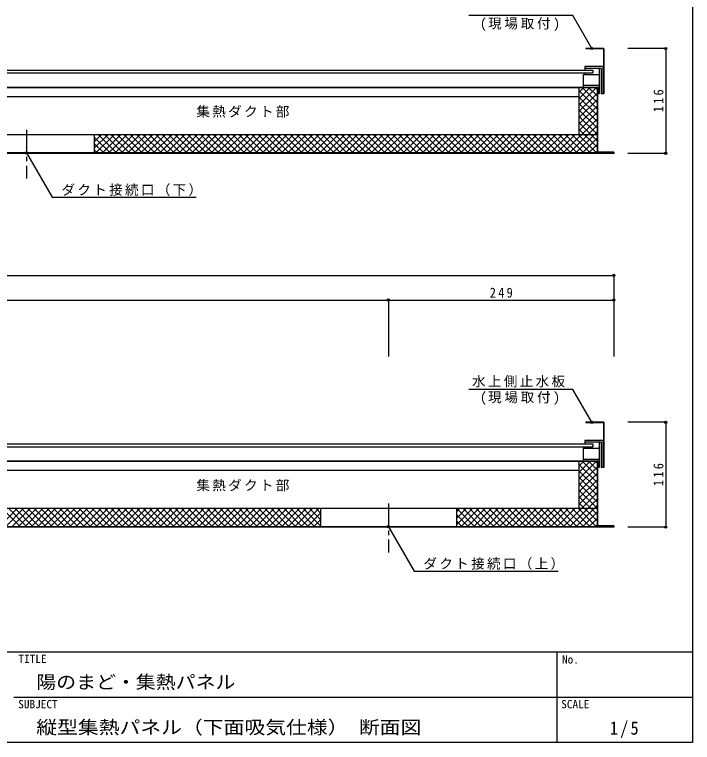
# Model space of a CAD drawing. Units: millimetres at full size, sheet at 1:5; details may follow other scales. Extents: x -1005 to 1015, y -704 to 701.
# Drawn here: x 266 to 1015, y -704 to 101 of the extents above; entities that cross this region are included whole.
import ezdxf
from ezdxf.enums import TextEntityAlignment as Align

# ---------------------------------------------------------------- set-up
doc = ezdxf.new("R2010")
doc.units = ezdxf.units.MM
doc.header["$LTSCALE"] = 5
doc.header["$PDMODE"] = 32
doc.header["$PDSIZE"] = 2.5
doc.linetypes.add('CHAIN1', pattern=[8, 5, -1, 1, -1])
doc.layers.add('0-0', color=4, linetype='Continuous')
doc.styles.add('ＭＳ ゴシック', font='')
doc.styles.get('ＭＳ ゴシック').set_extended_font_data('MS Gothic')

msp = doc.modelspace()

# ---------------------------------------------------------------- linework, layer by layer
at = {"layer": '0-0', "color": 5}
for p, q in [((1015.298, 701.206), (1015.298, -703.794)), ((-1004.702, -603.794), (1015.298, -603.794)), ((1015.298, -703.794), (-1004.702, -703.794))]:
    msp.add_line(p, q, dxfattribs=at)
at = {"layer": '0-0'}
for p, q in [((882.962, 99.811), (768.173, 99.811)), ((903.967, 63.429), (882.962, 99.811)), ((985.868, 63.429), (943.823, 63.429)), ((985.868, 63.429), (985.868, -52.571)), ((889.923, 14.919), (894.933, 19.929)), ((889.923, 7.848), (902.004, 19.929)), ((889.923, 0.776), (909.075, 19.929)), ((909.923, -3.192), (889.923, 16.808)), ((909.923, 3.879), (893.873, 19.929)), ((909.923, 10.95), (900.944, 19.929)), ((909.923, 18.021), (908.015, 19.929)), ((889.923, -6.295), (909.923, 13.705)), ((909.923, -10.263), (889.923, 9.737)), ((889.923, -13.366), (909.923, 6.634)), ((909.923, -17.334), (889.923, 2.666)), ((889.923, -20.437), (909.923, -0.437)), ((909.923, -24.405), (889.923, -4.405)), ((889.923, -27.508), (909.923, -7.508)), ((872.431, -52.071), (909.923, -14.579)), ((909.923, -31.477), (889.923, -11.477)), ((879.502, -52.071), (909.923, -21.65)), ((909.923, -38.548), (889.923, -18.548)), ((354.423, -32.071), (204.423, -32.071)), ((354.423, -46.82), (369.172, -32.071)), ((354.423, -39.749), (362.101, -32.071)), ((356.243, -52.071), (376.243, -32.071)), ((378.974, -52.071), (358.974, -32.071)), ((363.314, -52.071), (383.314, -32.071)), ((386.045, -52.071), (366.045, -32.071)), ((370.385, -52.071), (390.385, -32.071)), ((393.116, -52.071), (373.116, -32.071)), ((377.456, -52.071), (397.456, -32.071)), ((400.187, -52.071), (380.187, -32.071)), ((384.527, -52.071), (404.527, -32.071)), ((407.258, -52.071), (387.258, -32.071)), ((391.598, -52.071), (411.598, -32.071)), ((414.329, -52.071), (394.329, -32.071)), ((398.669, -52.071), (418.669, -32.071)), ((421.4, -52.071), (401.4, -32.071)), ((405.74, -52.071), (425.74, -32.071)), ((428.472, -52.071), (408.472, -32.071)), ((412.811, -52.071), (432.811, -32.071)), ((435.543, -52.071), (415.543, -32.071)), ((419.882, -52.071), (439.882, -32.071)), ((442.614, -52.071), (422.614, -32.071)), ((426.953, -52.071), (446.953, -32.071)), ((449.685, -52.071), (429.685, -32.071)), ((434.025, -52.071), (454.025, -32.071)), ((456.756, -52.071), (436.756, -32.071)), ((441.096, -52.071), (461.096, -32.071)), ((463.827, -52.071), (443.827, -32.071)), ((448.167, -52.071), (468.167, -32.071)), ((470.898, -52.071), (450.898, -32.071)), ((455.238, -52.071), (475.238, -32.071)), ((477.969, -52.071), (457.969, -32.071)), ((462.309, -52.071), (482.309, -32.071)), ((485.04, -52.071), (465.04, -32.071)), ((469.38, -52.071), (489.38, -32.071)), ((492.111, -52.071), (472.111, -32.071)), ((476.451, -52.071), (496.451, -32.071)), ((499.182, -52.071), (479.182, -32.071)), ((483.522, -52.071), (503.522, -32.071)), ((506.253, -52.071), (486.253, -32.071)), ((490.593, -52.071), (510.593, -32.071)), ((513.324, -52.071), (493.324, -32.071)), ((497.664, -52.071), (517.664, -32.071)), ((520.395, -52.071), (500.395, -32.071)), ((504.735, -52.071), (524.735, -32.071)), ((527.466, -52.071), (507.466, -32.071)), ((511.806, -52.071), (531.806, -32.071)), ((534.538, -52.071), (514.538, -32.071)), ((518.877, -52.071), (538.877, -32.071)), ((541.609, -52.071), (521.609, -32.071)), ((525.948, -52.071), (545.948, -32.071)), ((548.68, -52.071), (528.68, -32.071)), ((533.019, -52.071), (553.019, -32.071)), ((555.751, -52.071), (535.751, -32.071)), ((540.091, -52.071), (560.091, -32.071)), ((562.822, -52.071), (542.822, -32.071)), ((547.162, -52.071), (567.162, -32.071)), ((569.893, -52.071), (549.893, -32.071)), ((554.233, -52.071), (574.233, -32.071)), ((576.964, -52.071), (556.964, -32.071)), ((561.304, -52.071), (581.304, -32.071)), ((584.035, -52.071), (564.035, -32.071)), ((568.375, -52.071), (588.375, -32.071)), ((591.106, -52.071), (571.106, -32.071)), ((575.446, -52.071), (595.446, -32.071)), ((598.177, -52.071), (578.177, -32.071)), ((582.517, -52.071), (602.517, -32.071)), ((605.248, -52.071), (585.248, -32.071)), ((589.588, -52.071), (609.588, -32.071)), ((612.319, -52.071), (592.319, -32.071)), ((596.659, -52.071), (616.659, -32.071)), ((619.39, -52.071), (599.39, -32.071)), ((603.73, -52.071), (623.73, -32.071)), ((626.461, -52.071), (606.461, -32.071)), ((610.801, -52.071), (630.801, -32.071)), ((633.532, -52.071), (613.532, -32.071)), ((617.872, -52.071), (637.872, -32.071)), ((640.604, -52.071), (620.604, -32.071)), ((624.943, -52.071), (644.943, -32.071)), ((647.675, -52.071), (627.675, -32.071)), ((632.014, -52.071), (652.014, -32.071)), ((654.746, -52.071), (634.746, -32.071)), ((639.085, -52.071), (659.085, -32.071)), ((661.817, -52.071), (641.817, -32.071)), ((646.157, -52.071), (666.157, -32.071)), ((668.888, -52.071), (648.888, -32.071)), ((653.228, -52.071), (673.228, -32.071)), ((675.959, -52.071), (655.959, -32.071)), ((660.299, -52.071), (680.299, -32.071)), ((683.03, -52.071), (663.03, -32.071)), ((667.37, -52.071), (687.37, -32.071)), ((690.101, -52.071), (670.101, -32.071)), ((674.441, -52.071), (694.441, -32.071)), ((697.172, -52.071), (677.172, -32.071)), ((681.512, -52.071), (701.512, -32.071)), ((704.243, -52.071), (684.243, -32.071)), ((688.583, -52.071), (708.583, -32.071)), ((711.314, -52.071), (691.314, -32.071)), ((695.654, -52.071), (715.654, -32.071)), ((718.385, -52.071), (698.385, -32.071)), ((702.725, -52.071), (722.725, -32.071)), ((725.456, -52.071), (705.456, -32.071)), ((709.796, -52.071), (729.796, -32.071)), ((732.527, -52.071), (712.527, -32.071)), ((716.867, -52.071), (736.867, -32.071)), ((739.599, -52.071), (719.599, -32.071)), ((723.938, -52.071), (743.938, -32.071)), ((746.67, -52.071), (726.67, -32.071)), ((731.009, -52.071), (751.009, -32.071)), ((753.741, -52.071), (733.741, -32.071)), ((738.08, -52.071), (758.08, -32.071)), ((760.812, -52.071), (740.812, -32.071)), ((745.152, -52.071), (765.152, -32.071)), ((767.883, -52.071), (747.883, -32.071)), ((752.223, -52.071), (772.223, -32.071)), ((774.954, -52.071), (754.954, -32.071)), ((759.294, -52.071), (779.294, -32.071)), ((782.025, -52.071), (762.025, -32.071)), ((766.365, -52.071), (786.365, -32.071)), ((789.096, -52.071), (769.096, -32.071)), ((773.436, -52.071), (793.436, -32.071)), ((796.167, -52.071), (776.167, -32.071)), ((780.507, -52.071), (800.507, -32.071)), ((803.238, -52.071), (783.238, -32.071)), ((787.578, -52.071), (807.578, -32.071)), ((810.309, -52.071), (790.309, -32.071)), ((794.649, -52.071), (814.649, -32.071)), ((817.38, -52.071), (797.38, -32.071)), ((801.72, -52.071), (821.72, -32.071)), ((824.451, -52.071), (804.451, -32.071)), ((808.791, -52.071), (828.791, -32.071)), ((831.522, -52.071), (811.522, -32.071)), ((815.862, -52.071), (835.862, -32.071)), ((838.593, -52.071), (818.593, -32.071)), ((822.933, -52.071), (842.933, -32.071)), ((845.665, -52.071), (825.665, -32.071)), ((830.004, -52.071), (850.004, -32.071)), ((852.736, -52.071), (832.736, -32.071)), ((837.075, -52.071), (857.075, -32.071)), ((859.807, -52.071), (839.807, -32.071)), ((844.146, -52.071), (864.146, -32.071)), ((866.878, -52.071), (846.878, -32.071)), ((851.218, -52.071), (871.218, -32.071)), ((873.949, -52.071), (853.949, -32.071)), ((858.289, -52.071), (878.289, -32.071)), ((881.02, -52.071), (861.02, -32.071)), ((865.36, -52.071), (885.36, -32.071)), ((888.091, -52.071), (868.091, -32.071)), ((895.162, -52.071), (875.162, -32.071)), ((902.233, -52.071), (882.233, -32.071)), ((886.573, -52.071), (909.923, -28.721)), ((909.304, -52.071), (889.304, -32.071)), ((909.923, -45.619), (889.923, -25.619)), ((371.903, -52.071), (354.423, -34.591)), ((893.644, -52.071), (909.923, -35.792)), ((364.832, -52.071), (354.423, -41.662)), ((900.715, -52.071), (909.923, -42.863)), ((354.423, -52.071), (204.423, -52.071)), ((354.423, -52.571), (204.423, -52.571)), ((279.423, -52.071), (307.749, -101.134)), ((357.761, -52.071), (354.423, -48.733)), ((907.786, -52.071), (909.923, -49.934)), ((985.868, -52.571), (943.823, -52.571)), ((307.749, -101.134), (466.95, -101.134)), ((-889.577, -187.511), (928.423, -187.511)), ((928.423, -187.511), (928.423, -276.972)), ((-764.577, -214.664), (679.423, -214.664)), ((679.423, -214.664), (679.423, -276.972)), ((928.423, -214.664), (928.423, -276.972)), ((882.962, -313.432), (768.173, -313.432)), ((903.967, -349.813), (882.962, -313.432)), ((985.868, -349.813), (943.823, -349.813)), ((985.868, -349.813), (985.868, -465.813)), ((889.923, -412.466), (909.075, -393.313)), ((889.923, -405.395), (902.004, -393.313)), ((889.923, -398.324), (894.933, -393.313)), ((909.923, -409.363), (893.873, -393.313)), ((909.923, -402.292), (900.944, -393.313)), ((909.923, -395.221), (908.015, -393.313)), ((909.923, -416.435), (889.923, -396.435)), ((889.923, -419.537), (909.923, -399.537)), ((909.923, -423.506), (889.923, -403.506)), ((889.923, -426.608), (909.923, -406.608)), ((909.923, -430.577), (889.923, -410.577)), ((889.923, -433.679), (909.923, -413.679)), ((909.923, -437.648), (889.923, -417.648)), ((889.923, -440.75), (909.923, -420.75)), ((909.923, -444.719), (889.923, -424.719)), ((872.431, -465.313), (909.923, -427.821)), ((909.923, -451.79), (889.923, -431.79)), ((879.502, -465.313), (909.923, -434.892)), ((886.573, -465.313), (909.923, -441.963)), ((909.923, -458.861), (889.923, -438.861)), ((249.227, -465.313), (269.227, -445.313)), ((252.754, -445.313), (272.754, -465.313)), ((256.298, -465.313), (276.298, -445.313)), ((259.826, -445.313), (279.826, -465.313)), ((263.369, -465.313), (283.369, -445.313)), ((266.897, -445.313), (286.897, -465.313)), ((270.44, -465.313), (290.44, -445.313)), ((273.968, -445.313), (293.968, -465.313)), ((277.511, -465.313), (297.511, -445.313)), ((281.039, -445.313), (301.039, -465.313)), ((284.582, -465.313), (304.582, -445.313)), ((288.11, -445.313), (308.11, -465.313)), ((291.653, -465.313), (311.653, -445.313)), ((295.181, -445.313), (315.181, -465.313)), ((298.724, -465.313), (318.724, -445.313)), ((302.252, -445.313), (322.252, -465.313)), ((305.796, -465.313), (325.796, -445.313)), ((309.323, -445.313), (329.323, -465.313)), ((312.867, -465.313), (332.867, -445.313)), ((316.394, -445.313), (336.394, -465.313)), ((319.938, -465.313), (339.938, -445.313)), ((323.465, -445.313), (343.465, -465.313)), ((327.009, -465.313), (347.009, -445.313)), ((330.536, -445.313), (350.536, -465.313)), ((334.08, -465.313), (354.08, -445.313)), ((357.761, -465.313), (337.761, -445.313)), ((342.101, -465.313), (362.101, -445.313)), ((364.832, -465.313), (344.832, -445.313)), ((349.172, -465.313), (369.172, -445.313)), ((371.903, -465.313), (351.903, -445.313)), ((356.243, -465.313), (376.243, -445.313)), ((378.974, -465.313), (358.974, -445.313)), ((363.314, -465.313), (383.314, -445.313)), ((386.045, -465.313), (366.045, -445.313)), ((370.385, -465.313), (390.385, -445.313)), ((393.116, -465.313), (373.116, -445.313)), ((377.456, -465.313), (397.456, -445.313)), ((400.187, -465.313), (380.187, -445.313)), ((384.527, -465.313), (404.527, -445.313)), ((407.258, -465.313), (387.258, -445.313)), ((391.598, -465.313), (411.598, -445.313)), ((414.329, -465.313), (394.329, -445.313)), ((398.669, -465.313), (418.669, -445.313)), ((421.4, -465.313), (401.4, -445.313)), ((405.74, -465.313), (425.74, -445.313)), ((428.472, -465.313), (408.472, -445.313)), ((412.811, -465.313), (432.811, -445.313)), ((435.543, -465.313), (415.543, -445.313)), ((419.882, -465.313), (439.882, -445.313)), ((442.614, -465.313), (422.614, -445.313)), ((426.953, -465.313), (446.953, -445.313)), ((449.685, -465.313), (429.685, -445.313)), ((434.025, -465.313), (454.025, -445.313)), ((456.756, -465.313), (436.756, -445.313)), ((441.096, -465.313), (461.096, -445.313)), ((463.827, -465.313), (443.827, -445.313)), ((448.167, -465.313), (468.167, -445.313)), ((470.898, -465.313), (450.898, -445.313)), ((455.238, -465.313), (475.238, -445.313)), ((477.969, -465.313), (457.969, -445.313)), ((462.309, -465.313), (482.309, -445.313)), ((485.04, -465.313), (465.04, -445.313)), ((469.38, -465.313), (489.38, -445.313)), ((492.111, -465.313), (472.111, -445.313)), ((476.451, -465.313), (496.451, -445.313)), ((499.182, -465.313), (479.182, -445.313)), ((483.522, -465.313), (503.522, -445.313)), ((506.253, -465.313), (486.253, -445.313)), ((490.593, -465.313), (510.593, -445.313)), ((513.324, -465.313), (493.324, -445.313)), ((497.664, -465.313), (517.664, -445.313)), ((520.395, -465.313), (500.395, -445.313)), ((504.735, -465.313), (524.735, -445.313)), ((527.466, -465.313), (507.466, -445.313)), ((511.806, -465.313), (531.806, -445.313)), ((534.538, -465.313), (514.538, -445.313)), ((518.877, -465.313), (538.877, -445.313)), ((541.609, -465.313), (521.609, -445.313)), ((525.948, -465.313), (545.948, -445.313)), ((548.68, -465.313), (528.68, -445.313)), ((533.019, -465.313), (553.019, -445.313)), ((555.751, -465.313), (535.751, -445.313)), ((540.091, -465.313), (560.091, -445.313)), ((562.822, -465.313), (542.822, -445.313)), ((547.162, -465.313), (567.162, -445.313)), ((569.893, -465.313), (549.893, -445.313)), ((554.233, -465.313), (574.233, -445.313)), ((576.964, -465.313), (556.964, -445.313)), ((561.304, -465.313), (581.304, -445.313)), ((584.035, -465.313), (564.035, -445.313)), ((568.375, -465.313), (588.375, -445.313)), ((591.106, -465.313), (571.106, -445.313)), ((575.446, -465.313), (595.446, -445.313)), ((598.177, -465.313), (578.177, -445.313)), ((582.517, -465.313), (602.517, -445.313)), ((604.423, -464.488), (585.248, -445.313)), ((589.588, -465.313), (604.423, -450.478)), ((604.423, -457.417), (592.319, -445.313)), ((604.423, -450.346), (599.39, -445.313)), ((754.423, -445.313), (604.423, -445.313)), ((754.423, -448.971), (758.08, -445.313)), ((754.423, -456.042), (765.152, -445.313)), ((754.423, -463.113), (772.223, -445.313)), ((774.954, -465.313), (754.954, -445.313)), ((759.294, -465.313), (779.294, -445.313)), ((782.025, -465.313), (762.025, -445.313)), ((766.365, -465.313), (786.365, -445.313)), ((789.096, -465.313), (769.096, -445.313)), ((773.436, -465.313), (793.436, -445.313)), ((796.167, -465.313), (776.167, -445.313)), ((780.507, -465.313), (800.507, -445.313)), ((803.238, -465.313), (783.238, -445.313)), ((787.578, -465.313), (807.578, -445.313)), ((810.309, -465.313), (790.309, -445.313)), ((794.649, -465.313), (814.649, -445.313)), ((817.38, -465.313), (797.38, -445.313)), ((801.72, -465.313), (821.72, -445.313)), ((824.451, -465.313), (804.451, -445.313)), ((808.791, -465.313), (828.791, -445.313)), ((831.522, -465.313), (811.522, -445.313)), ((815.862, -465.313), (835.862, -445.313)), ((838.593, -465.313), (818.593, -445.313)), ((822.933, -465.313), (842.933, -445.313)), ((845.665, -465.313), (825.665, -445.313)), ((830.004, -465.313), (850.004, -445.313)), ((852.736, -465.313), (832.736, -445.313)), ((837.075, -465.313), (857.075, -445.313)), ((859.807, -465.313), (839.807, -445.313)), ((844.146, -465.313), (864.146, -445.313)), ((866.878, -465.313), (846.878, -445.313)), ((851.218, -465.313), (871.218, -445.313)), ((873.949, -465.313), (853.949, -445.313)), ((858.289, -465.313), (878.289, -445.313)), ((881.02, -465.313), (861.02, -445.313)), ((865.36, -465.313), (885.36, -445.313)), ((888.091, -465.313), (868.091, -445.313)), ((895.162, -465.313), (875.162, -445.313)), ((902.233, -465.313), (882.233, -445.313)), ((909.304, -465.313), (889.304, -445.313)), ((893.644, -465.313), (909.923, -449.034)), ((596.659, -465.313), (604.423, -457.549)), ((767.883, -465.313), (754.423, -451.853)), ((900.715, -465.313), (909.923, -456.105)), ((603.73, -465.313), (604.423, -464.621)), ((754.423, -465.313), (604.423, -465.313)), ((754.423, -465.813), (604.423, -465.813)), ((679.423, -465.313), (707.749, -514.376)), ((760.812, -465.313), (754.423, -458.924)), ((907.786, -465.313), (909.923, -463.176)), ((985.868, -465.813), (943.823, -465.813)), ((707.749, -514.376), (866.95, -514.376))]:
    msp.add_line(p, q, dxfattribs=at)
at = {"layer": '0-0', "color": 7}
for p, q in [((897.423, 63.429), (897.423, 62.929)), ((917.423, 63.429), (897.423, 63.429)), ((916.923, 62.929), (897.423, 62.929)), ((916.923, 62.929), (916.923, 13.429)), ((896.423, 43.429), (896.423, 39.529)), ((916.423, 43.429), (896.423, 43.429)), ((916.923, 43.429), (896.423, 43.429)), ((914.423, 41.429), (896.423, 41.429)), ((912.423, 41.429), (912.423, 13.429)), ((914.423, 41.429), (914.423, 13.429)), ((916.423, 43.429), (916.423, 13.429)), ((-859.577, 39.529), (905.423, 39.529)), ((-859.577, 36.329), (905.423, 36.329)), ((894.423, 34.429), (894.423, 20.429)), ((912.423, 34.429), (894.423, 34.429)), ((896.423, 36.329), (896.423, 34.429)), ((905.423, 39.529), (905.423, 36.329)), ((912.423, 20.429), (-859.577, 20.429)), ((909.923, 19.929), (-859.577, 19.929)), ((889.923, 19.929), (889.923, -32.071)), ((912.423, 22.429), (894.423, 22.429)), ((909.923, 19.929), (909.923, -52.071)), ((910.423, 19.929), (910.423, -51.071)), ((911.923, 19.929), (910.423, 19.929)), ((911.923, 19.929), (911.923, 13.429)), ((889.923, 9.929), (-851.077, 9.929)), ((912.423, 13.429), (911.923, 13.429)), ((916.423, 13.429), (914.423, 13.429)), ((354.423, -32.071), (354.423, -52.571)), ((909.923, -32.071), (354.423, -32.071)), ((928.423, -52.071), (354.423, -52.071)), ((928.423, -52.571), (354.423, -52.571)), ((928.423, -51.571), (909.923, -51.571)), ((928.423, -51.071), (910.423, -51.071)), ((928.423, -51.071), (928.423, -52.571)), ((897.423, -349.813), (897.423, -350.313)), ((917.423, -349.813), (897.423, -349.813)), ((916.923, -350.313), (897.423, -350.313)), ((916.923, -350.313), (916.923, -399.813)), ((896.423, -369.813), (896.423, -373.713)), ((916.423, -369.813), (896.423, -369.813)), ((916.923, -369.813), (896.423, -369.813)), ((916.423, -369.813), (916.423, -399.813)), ((-859.577, -373.713), (905.423, -373.713)), ((-859.577, -376.913), (905.423, -376.913)), ((914.423, -371.813), (896.423, -371.813)), ((896.423, -376.913), (896.423, -378.813)), ((905.423, -373.713), (905.423, -376.913)), ((912.423, -371.813), (912.423, -399.813)), ((914.423, -371.813), (914.423, -399.813)), ((894.423, -378.813), (894.423, -392.813)), ((912.423, -378.813), (894.423, -378.813)), ((912.423, -392.813), (-859.577, -392.813)), ((909.923, -393.313), (-859.577, -393.313)), ((889.923, -393.313), (889.923, -445.313)), ((912.423, -390.813), (894.423, -390.813)), ((909.923, -393.313), (909.923, -465.313)), ((910.423, -393.313), (910.423, -464.313)), ((911.923, -393.313), (910.423, -393.313)), ((911.923, -393.313), (911.923, -399.813)), ((912.423, -399.813), (911.923, -399.813)), ((916.423, -399.813), (914.423, -399.813)), ((889.923, -403.313), (-851.077, -403.313)), ((354.423, -445.313), (-759.577, -445.313)), ((604.423, -445.313), (354.423, -445.313)), ((604.423, -445.313), (604.423, -465.813)), ((754.423, -445.313), (754.423, -465.813)), ((909.923, -445.313), (754.423, -445.313)), ((354.423, -465.813), (-764.577, -465.813)), ((604.423, -465.313), (204.423, -465.313)), ((604.423, -465.813), (354.423, -465.813)), ((928.423, -465.313), (754.423, -465.313)), ((928.423, -465.813), (754.423, -465.813)), ((928.423, -464.813), (909.923, -464.813)), ((928.423, -464.313), (910.423, -464.313)), ((928.423, -464.313), (928.423, -465.813))]:
    msp.add_line(p, q, dxfattribs=at)
at = {"layer": '0-0', "linetype": 'CHAIN1'}
for p, q in [((279.423, -26.339), (279.423, -80.446)), ((679.423, -439.582), (679.423, -493.688))]:
    msp.add_line(p, q, dxfattribs=at)
at = {"layer": '0-0', "color": 2}
for p, q in [((865.298, -603.794), (865.298, -703.794)), ((265.298, -653.794), (1015.298, -653.794))]:
    msp.add_line(p, q, dxfattribs=at)
at = {"layer": '0-0', "color": 7}
for points in [[(917.423, 63.429), (917.423, 13.429), (914.423, 13.429)], [(917.423, -349.813), (917.423, -399.813), (914.423, -399.813)]]:
    msp.add_lwpolyline(points, dxfattribs=at)
at = {"layer": '0-0'}
msp.add_lwpolyline([(679.423, -214.664), (928.423, -214.664), (928.423, -276.972)], dxfattribs=at)
at = {"layer": '0-0', "color": 5}
for p in [(903.967, 63.429), (985.868, 63.429), (279.423, -52.071), (985.868, -52.571), (928.423, -187.511), (679.423, -214.664), (928.423, -214.664), (903.967, -349.813), (985.868, -349.813), (679.423, -465.313), (985.868, -465.813)]:
    msp.add_point(p, dxfattribs=at)

# ---------------------------------------------------------------- texts
at = {"layer": '0-0', "style": 'ＭＳ ゴシック'}
for s, p in [('TITLE', (270.559, -618.691)), ('No.', (871.184, -619.375)), ('SUBJECT', (270.298, -668.794)), ('SCALE', (870.298, -668.794))]:
    msp.add_text(s, height=9.164, dxfattribs=at).set_placement(p, align=Align.BOTTOM_LEFT)
at = {"layer": '0-0', "color": 7, "style": 'ＭＳ ゴシック'}
for s, width, p in [('陽のまど・集熱パネル', 1.1, (290.298, -648.794)), ('縦型集熱パネル（下面吸気仕様） 断面図', 1.15, (290.298, -698.794))]:
    msp.add_text(s, height=14.66, dxfattribs=dict(at, width=width)).set_placement(p, align=Align.BOTTOM_LEFT)
at = {"layer": '0-0', "color": 7, "attachment_point": 7, "style": 'ＭＳ ゴシック'}
for s, insert, char_height in [('\\T1.2;(現場取付)', (780.508, 82.667), 11), ('\\T1.17;集熱ダクト部', (467.183, -12.984), 11), ('\\T1.17;ダクト接続口（下）', (318.082, -99.777), 11), ('\\T1.38;\\W0.9;249', (791.423, -212.164), 11), ('\\T1.17;水上側止水板', (771.761, -311.212), 11), ('\\T1.2;(現場取付)', (780.508, -330.575), 11), ('\\T1.17;集熱ダクト部', (467.183, -426.226), 11), ('\\T1.17;ダクト接続口（上）', (718.082, -513.02), 11), ('\\T1.27;\\W0.9;1/5', (924.048, -698.794), 14.66)]:
    msp.add_mtext(s, dxfattribs=dict(at, insert=insert, char_height=char_height))
at = {"layer": '0-0', "color": 7, "char_height": 11, "attachment_point": 7, "rotation": 90, "style": 'ＭＳ ゴシック'}
for insert in [(983.368, -7.071), (983.368, -420.313)]:
    msp.add_mtext('\\T1.38;\\W0.9;116', dxfattribs=dict(at, insert=insert))

doc.saveas('drawing.dxf')
